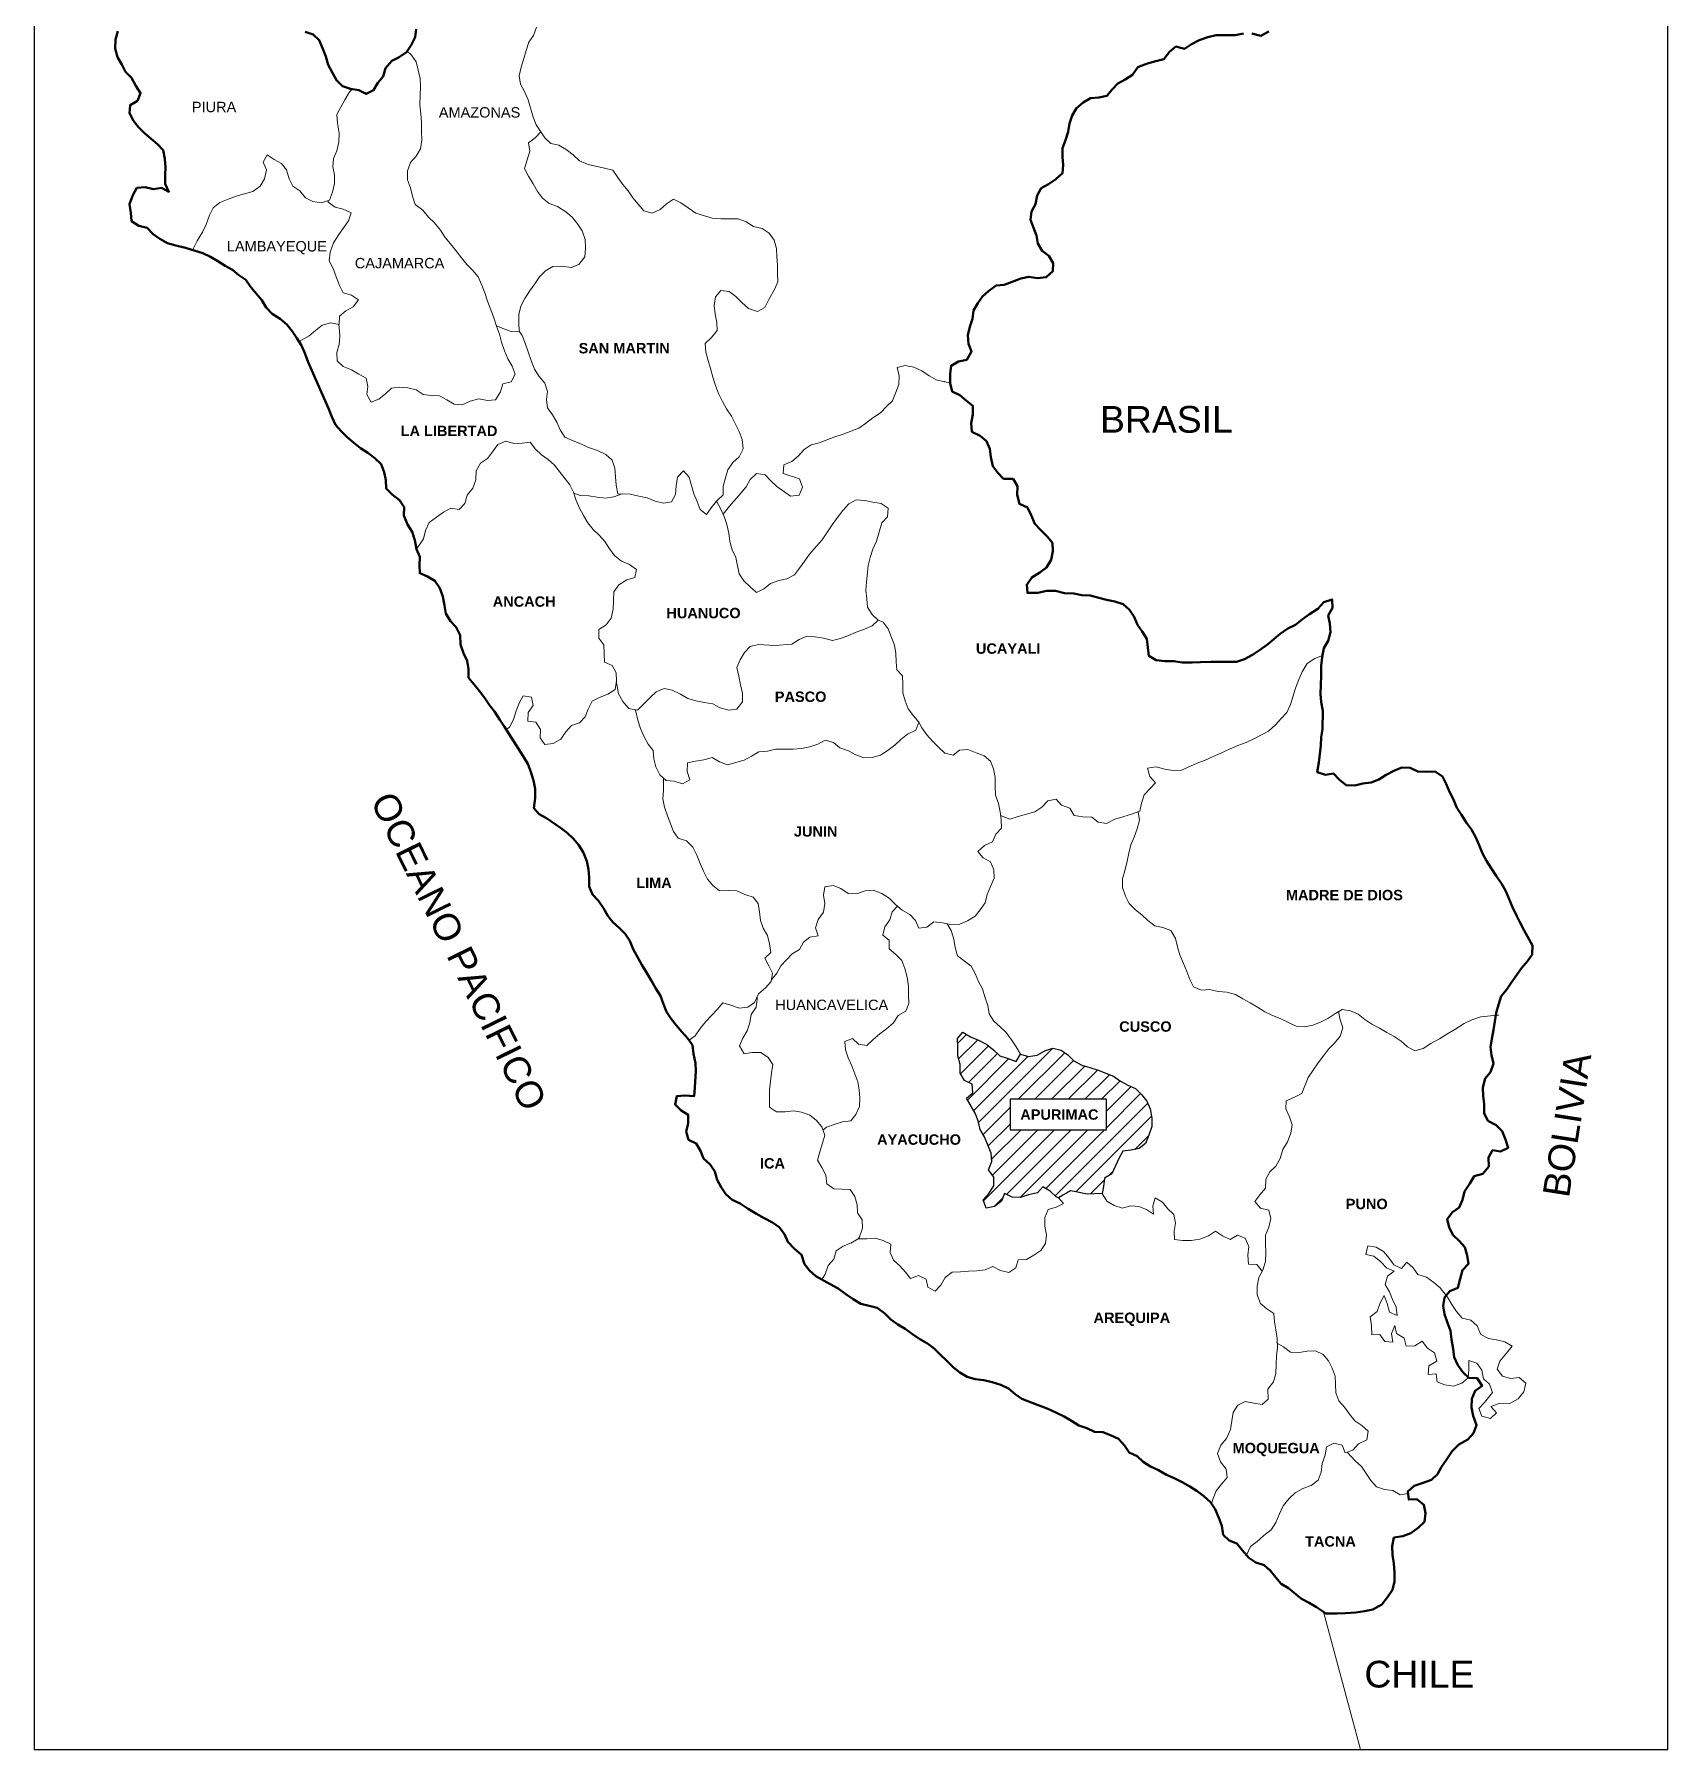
# Model space of a CAD drawing. Header units: metres. Extents: x 766932 to 768173, y 8405668 to 8406206.
# Drawn here: x 768084.79 to 768105.48, y 8406172.09 to 8406193.83 of the extents above; entities that cross this region are included whole.
import ezdxf

# ---------------------------------------------------------------- set-up
doc = ezdxf.new("R2010")
doc.units = ezdxf.units.M
for name, color, linetype, lineweight in [('COORDENADAS', 251, 'Continuous', 13), ('Marco', 124, 'Continuous', 20), ('Red vías Vecinales', 106, 'Continuous', 40), ('Ríos', 4, 'Continuous', 5)]:
    doc.layers.add(name, color=color, linetype=linetype, lineweight=lineweight)
doc.layers.add('Texto vias Nacionales', color=160, linetype='Continuous')
doc.styles.get("Standard").update_dxf_attribs({"font": 'simplex.shx'})

msp = doc.modelspace()

# ---------------------------------------------------------------- hatches: boundary and pattern name
at = {"true_color": 0xe60000}
h = msp.add_hatch(dxfattribs=at)
h.set_pattern_fill('LINE', color=1, scale=0.047025, angle=45, style=0)
h.set_pattern_definition([(45, (62779.48632, 410180.04077), (-0.1055741360233, 0.1055741360233), [])])
h.paths.add_polyline_path([(768098.323, 8406179.141), (768098.129, 8406179.134), (768097.987, 8406179.163), (768097.921, 8406179.173), (768097.87, 8406179.145), (768097.823, 8406179.119), (768097.79, 8406179.097), (768097.767, 8406179.088), (768097.74, 8406179.098), (768097.664, 8406179.169), (768097.571, 8406179.225), (768097.5, 8406179.148), (768097.39, 8406179.122), (768097.286, 8406179.089), (768097.182, 8406179.096), (768097.084, 8406179.14), (768097.045, 8406179.042), (768096.957, 8406178.976), (768096.853, 8406178.955), (768096.815, 8406179.059), (768096.887, 8406179.141), (768096.948, 8406179.239), (768096.948, 8406179.349), (768096.883, 8406179.442), (768096.922, 8406179.546), (768096.917, 8406179.65), (768096.831, 8406179.858), (768096.777, 8406179.952), (768096.75, 8406180.061), (768096.712, 8406180.16), (768096.604, 8406180.347), (768096.681, 8406180.417), (768096.676, 8406180.527), (768096.578, 8406180.571), (768096.524, 8406180.665), (768096.524, 8406180.774), (768096.492, 8406180.884), (768096.493, 8406180.999), (768096.488, 8406181.103), (768096.554, 8406181.184), (768096.652, 8406181.124), (768096.756, 8406181.085), (768096.86, 8406181.029), (768096.947, 8406180.958), (768097.023, 8406180.886), (768097.132, 8406180.853), (768097.231, 8406180.814), (768097.286, 8406180.906), (768097.39, 8406180.878), (768097.499, 8406180.894), (768097.593, 8406180.948), (768097.697, 8406180.981), (768097.801, 8406180.958), (768097.888, 8406180.897), (768097.964, 8406180.82), (768098.062, 8406180.765), (768098.166, 8406180.737), (768098.27, 8406180.703), (768098.466, 8406180.626), (768098.554, 8406180.565), (768098.646, 8406180.515), (768098.744, 8406180.471), (768098.821, 8406180.394), (768098.886, 8406180.311), (768098.929, 8406180.213), (768098.95, 8406180.097), (768098.95, 8406179.988), (768098.911, 8406179.879), (768098.872, 8406179.775), (768098.789, 8406179.71), (768098.685, 8406179.689), (768098.581, 8406179.678), (768098.531, 8406179.586), (768098.443, 8406179.389), (768098.349, 8406179.335), (768098.338, 8406179.231)])
h.paths.add_polyline_path([(768097.156, 8406179.946), (768098.377, 8406179.946), (768098.377, 8406180.334), (768097.156, 8406180.334)], flags=16)

# ---------------------------------------------------------------- linework, layer by layer
at = {"color": 1, "lineweight": 30, "true_color": 0xe60000}
msp.add_lwpolyline([(768098.323, 8406179.141), (768098.323, 8406179.141), (768098.129, 8406179.134), (768097.987, 8406179.163), (768097.921, 8406179.173), (768097.87, 8406179.145), (768097.823, 8406179.119), (768097.79, 8406179.097), (768097.767, 8406179.088), (768097.767, 8406179.088), (768097.74, 8406179.098), (768097.664, 8406179.169), (768097.571, 8406179.225), (768097.5, 8406179.148), (768097.39, 8406179.122), (768097.286, 8406179.089), (768097.182, 8406179.096), (768097.084, 8406179.14), (768097.045, 8406179.042), (768096.957, 8406178.976), (768096.853, 8406178.955), (768096.815, 8406179.059), (768096.887, 8406179.141), (768096.948, 8406179.239), (768096.948, 8406179.349), (768096.883, 8406179.442), (768096.922, 8406179.546), (768096.917, 8406179.65), (768096.831, 8406179.858), (768096.777, 8406179.952), (768096.75, 8406180.061), (768096.712, 8406180.16), (768096.604, 8406180.347), (768096.681, 8406180.417), (768096.676, 8406180.527), (768096.578, 8406180.571), (768096.524, 8406180.665), (768096.524, 8406180.774), (768096.492, 8406180.884), (768096.493, 8406180.999), (768096.488, 8406181.103), (768096.554, 8406181.184), (768096.652, 8406181.124), (768096.756, 8406181.085), (768096.86, 8406181.029), (768096.947, 8406180.958), (768097.023, 8406180.886), (768097.132, 8406180.853), (768097.231, 8406180.814), (768097.286, 8406180.906), (768097.39, 8406180.878), (768097.499, 8406180.894), (768097.593, 8406180.948), (768097.697, 8406180.981), (768097.801, 8406180.958), (768097.888, 8406180.897), (768097.964, 8406180.82), (768098.062, 8406180.765), (768098.166, 8406180.737), (768098.27, 8406180.703), (768098.466, 8406180.626), (768098.554, 8406180.565), (768098.646, 8406180.515), (768098.744, 8406180.471), (768098.821, 8406180.394), (768098.886, 8406180.311), (768098.929, 8406180.213), (768098.95, 8406180.097), (768098.95, 8406179.988), (768098.911, 8406179.879), (768098.872, 8406179.775), (768098.789, 8406179.71), (768098.685, 8406179.689), (768098.581, 8406179.678), (768098.531, 8406179.586), (768098.443, 8406179.389), (768098.349, 8406179.335), (768098.338, 8406179.231)], close=True, dxfattribs=at)
at = {"layer": 'COORDENADAS', "color": 7}
for p, q in [((768088.805, 8406193.117), (768088.821, 8406193.135)), ((768091.259, 8406192.516), (768091.21, 8406192.593)), ((768096.324, 8406189.427), (768096.395, 8406189.414)), ((768095.545, 8406186.378), (768095.485, 8406186.406)), ((768092.419, 8406185.231), (768092.405, 8406185.27)), ((768096.035, 8406185.04), (768095.997, 8406185.111)), ((768097.767, 8406179.088), (768097.833, 8406179.015)), ((768098.323, 8406179.141), (768098.38, 8406179.045)), ((768095.247, 8406178.587), (768095.231, 8406178.565)), ((768094.785, 8406178.075), (768094.767, 8406178.052)), ((768099.726, 8406175.277), (768099.705, 8406175.21))]:
    msp.add_line(p, q, dxfattribs=at)
at = {"layer": 'COORDENADAS', "color": 7, "lineweight": 50}
for p, q in [((768101.168, 8406173.818), (768101.152, 8406173.818)), ((768101.206, 8406173.818), (768101.168, 8406173.818))]:
    msp.add_line(p, q, dxfattribs=at)
for points in [[(768085.854, 8406193.867), (768085.821, 8406193.764), (768085.82, 8406193.649), (768085.847, 8406193.539), (768085.901, 8406193.446), (768085.95, 8406193.352), (768086.026, 8406193.275), (768086.08, 8406193.177), (768086.14, 8406193.083), (768086.101, 8406192.985), (768086.007, 8406192.931), (768086.001, 8406192.827), (768086.05, 8406192.733), (768086.115, 8406192.651), (768086.191, 8406192.574), (768086.273, 8406192.502), (768086.355, 8406192.436), (768086.425, 8406192.359), (768086.447, 8406192.25), (768086.457, 8406192.146), (768086.451, 8406192.042), (768086.45, 8406191.932), (768086.499, 8406191.833), (768086.406, 8406191.883), (768086.302, 8406191.867), (768086.198, 8406191.89), (768086.094, 8406191.885), (768086.044, 8406191.792), (768086, 8406191.678), (768086.016, 8406191.568), (768086.026, 8406191.459), (768086.119, 8406191.403), (768086.222, 8406191.375), (768086.299, 8406191.298), (768086.386, 8406191.238), (768086.479, 8406191.182), (768086.588, 8406191.154), (768086.708, 8406191.121), (768086.927, 8406191.054), (768087.025, 8406191.009), (768087.117, 8406190.954), (768087.21, 8406190.893), (768087.303, 8406190.844), (768087.385, 8406190.777), (768087.472, 8406190.717), (768087.537, 8406190.623), (768087.678, 8406190.458), (768087.732, 8406190.365), (768087.809, 8406190.288), (768087.907, 8406190.222), (768087.994, 8406190.15), (768088.059, 8406190.067), (768088.119, 8406189.979), (768088.178, 8406189.886), (768088.221, 8406189.787), (768088.265, 8406189.672), (768088.524, 8406189.08), (768088.561, 8406188.981), (768088.61, 8406188.882), (768088.681, 8406188.8), (768088.757, 8406188.722), (768088.839, 8406188.656), (768088.926, 8406188.585), (768089.018, 8406188.524), (768089.106, 8406188.458), (768089.187, 8406188.381), (768089.225, 8406188.282), (768089.246, 8406188.178), (768089.251, 8406188.074), (768089.327, 8406187.997), (768089.42, 8406187.925), (768089.48, 8406187.837), (768089.473, 8406187.733), (768089.522, 8406187.618), (768089.582, 8406187.525), (768089.614, 8406187.42), (768089.635, 8406187.305), (768089.678, 8406187.207), (768089.672, 8406187.103), (768089.677, 8406186.999), (768089.775, 8406186.96), (768089.868, 8406186.904), (768089.933, 8406186.811), (768089.971, 8406186.707), (768089.992, 8406186.592), (768090.008, 8406186.488), (768090.067, 8406186.394), (768090.138, 8406186.317), (768090.187, 8406186.213), (768090.192, 8406186.098), (768090.229, 8406185.988), (768090.278, 8406185.89), (768090.294, 8406185.786), (768090.293, 8406185.676), (768090.364, 8406185.588), (768090.434, 8406185.506), (768090.499, 8406185.418), (768090.559, 8406185.33), (768090.624, 8406185.247), (768090.689, 8406185.143), (768090.749, 8406185.055), (768090.988, 8406184.681), (768091.047, 8406184.583), (768091.085, 8406184.484), (768091.117, 8406184.374), (768091.138, 8406184.27), (768091.138, 8406184.15), (768091.12, 8406184.024), (768091.191, 8406183.947), (768091.284, 8406183.897), (768091.458, 8406183.776), (768091.545, 8406183.71), (768091.622, 8406183.638), (768091.692, 8406183.555), (768091.752, 8406183.457), (768091.795, 8406183.352), (768091.816, 8406183.248), (768091.821, 8406183.144), (768091.821, 8406183.029), (768091.864, 8406182.931), (768091.94, 8406182.848), (768092.005, 8406182.755), (768092.059, 8406182.661), (768092.124, 8406182.579), (768092.201, 8406182.507), (768092.277, 8406182.43), (768092.336, 8406182.342), (768092.38, 8406182.238), (768092.488, 8406182.04), (768092.547, 8406181.941), (768092.612, 8406181.837), (768092.667, 8406181.738), (768092.726, 8406181.645), (768092.764, 8406181.541), (768092.802, 8406181.442), (768092.861, 8406181.354), (768092.926, 8406181.272), (768092.997, 8406181.189), (768093.073, 8406181.106), (768093.133, 8406181.019), (768093.143, 8406180.909), (768093.17, 8406180.794), (768093.175, 8406180.69), (768093.163, 8406180.482), (768093.151, 8406180.373), (768093.036, 8406180.384), (768092.932, 8406180.374), (768092.91, 8406180.27), (768092.986, 8406180.193), (768093.078, 8406180.138), (768093.078, 8406180.028), (768093.05, 8406179.925), (768093.082, 8406179.82), (768093.18, 8406179.776), (768093.234, 8406179.683), (768093.272, 8406179.584), (768093.354, 8406179.507), (768093.413, 8406179.419), (768093.446, 8406179.315), (768093.494, 8406179.221), (768093.554, 8406179.134), (768093.636, 8406179.062), (768093.734, 8406179.012), (768093.838, 8406178.946), (768093.941, 8406178.885), (768094.039, 8406178.83), (768094.143, 8406178.774), (768094.23, 8406178.714), (768094.295, 8406178.626), (768094.339, 8406178.527), (768094.42, 8406178.444), (768094.513, 8406178.362), (768094.55, 8406178.247), (768094.615, 8406178.164), (768094.692, 8406178.092), (768094.877, 8406177.993), (768094.975, 8406177.938), (768095.073, 8406177.866), (768095.166, 8406177.8), (768095.264, 8406177.744), (768095.368, 8406177.716), (768095.472, 8406177.694), (768095.57, 8406177.622), (768095.646, 8406177.545), (768095.733, 8406177.479), (768095.826, 8406177.424), (768095.919, 8406177.357), (768096.011, 8406177.297), (768096.109, 8406177.241), (768096.191, 8406177.175), (768096.273, 8406177.098), (768096.349, 8406177.026), (768096.436, 8406176.938), (768096.518, 8406176.872), (768096.61, 8406176.817), (768096.714, 8406176.789), (768096.824, 8406176.777), (768096.927, 8406176.749), (768097.037, 8406176.716), (768097.135, 8406176.672), (768097.217, 8406176.6), (768097.304, 8406176.539), (768097.511, 8406176.461), (768097.626, 8406176.417), (768097.735, 8406176.367), (768097.839, 8406176.317), (768097.931, 8406176.262), (768098.024, 8406176.201), (768098.128, 8406176.168), (768098.226, 8406176.123), (768098.33, 8406176.117), (768098.428, 8406176.078), (768098.527, 8406176.034), (768098.603, 8406175.946), (768098.662, 8406175.858), (768098.766, 8406175.814), (768098.842, 8406175.742), (768098.935, 8406175.681), (768099.033, 8406175.637), (768099.137, 8406175.576), (768099.235, 8406175.532), (768099.333, 8406175.482), (768099.431, 8406175.427), (768099.524, 8406175.371), (768099.611, 8406175.305), (768099.693, 8406175.228), (768099.753, 8406175.14), (768099.801, 8406175.03), (768099.839, 8406174.932), (768099.855, 8406174.817), (768099.931, 8406174.745), (768100.029, 8406174.706), (768100.1, 8406174.618), (768100.181, 8406174.525), (768100.268, 8406174.464), (768100.372, 8406174.43), (768100.454, 8406174.359), (768100.519, 8406174.276), (768100.59, 8406174.194), (768100.682, 8406174.139), (768100.846, 8406174.006), (768100.944, 8406173.956), (768101.037, 8406173.901), (768101.124, 8406173.84), (768101.152, 8406173.818)], [(768088.224, 8406193.859), (768088.328, 8406193.825), (768088.404, 8406193.754), (768088.447, 8406193.644), (768088.485, 8406193.545), (768088.517, 8406193.441), (768088.571, 8406193.342), (768088.62, 8406193.249), (768088.696, 8406193.172), (768088.8, 8406193.139), (768088.903, 8406193.122), (768088.996, 8406193.072), (768089.09, 8406193.12), (768089.145, 8406193.213), (768089.211, 8406193.295), (768089.244, 8406193.399), (768089.322, 8406193.491), (768089.415, 8406193.54), (768089.508, 8406193.6), (768089.569, 8406193.692), (768089.619, 8406193.79), (768089.63, 8406193.894)], [(768100.11, 8406193.838), (768100.006, 8406193.816), (768099.765, 8406193.818), (768099.661, 8406193.791), (768099.551, 8406193.753), (768099.452, 8406193.705), (768099.365, 8406193.645), (768099.255, 8406193.673), (768099.173, 8406193.608), (768099.101, 8406193.515), (768098.986, 8406193.483), (768098.882, 8406193.456), (768098.772, 8406193.413), (768098.706, 8406193.315), (768098.612, 8406193.255), (768098.519, 8406193.207), (768098.448, 8406193.13), (768098.381, 8406193.049), (768098.277, 8406193.028), (768098.173, 8406193.017), (768098.08, 8406192.963), (768097.997, 8406192.892), (768097.942, 8406192.8), (768097.909, 8406192.696), (768097.892, 8406192.592), (768097.858, 8406192.488), (768097.819, 8406192.384), (768097.819, 8406192.275), (768097.829, 8406192.171), (768097.817, 8406192.067), (768097.735, 8406191.991), (768097.641, 8406191.931), (768097.548, 8406191.877), (768097.498, 8406191.784), (768097.476, 8406191.675), (768097.426, 8406191.582), (768097.414, 8406191.478), (768097.49, 8406191.281), (768097.506, 8406191.177), (768097.56, 8406191.084), (768097.647, 8406191.023), (768097.701, 8406190.929), (768097.695, 8406190.826), (768097.613, 8406190.749), (768097.503, 8406190.739), (768097.394, 8406190.756), (768097.29, 8406190.735), (768097.18, 8406190.692), (768097.081, 8406190.654), (768096.977, 8406190.644), (768096.884, 8406190.579), (768096.807, 8406190.508), (768096.746, 8406190.421), (768096.691, 8406190.328), (768096.679, 8406190.224), (768096.646, 8406190.12), (768096.618, 8406190.017), (768096.628, 8406189.907), (768096.666, 8406189.808), (768096.605, 8406189.705), (768096.501, 8406189.683), (768096.407, 8406189.629), (768096.396, 8406189.525), (768096.395, 8406189.41), (768096.422, 8406189.301), (768096.52, 8406189.256), (768096.602, 8406189.185), (768096.683, 8406189.119), (768096.683, 8406189.009), (768096.66, 8406188.9), (768096.671, 8406188.79), (768096.774, 8406188.741), (768096.856, 8406188.674), (768096.899, 8406188.576), (768096.909, 8406188.472), (768096.936, 8406188.356), (768097.001, 8406188.274), (768097.072, 8406188.197), (768097.192, 8406188.196), (768097.247, 8406188.103), (768097.246, 8406187.993), (768097.273, 8406187.878), (768097.376, 8406187.834), (768097.42, 8406187.735), (768097.468, 8406187.625), (768097.539, 8406187.548), (768097.626, 8406187.466), (768097.691, 8406187.383), (768097.696, 8406187.279), (768097.673, 8406187.17), (768097.618, 8406187.072), (768097.53, 8406187.007), (768097.431, 8406186.947), (768097.365, 8406186.854), (768097.375, 8406186.75), (768097.507, 8406186.75), (768097.622, 8406186.776), (768097.731, 8406186.776), (768097.846, 8406186.748), (768097.961, 8406186.741), (768098.065, 8406186.724), (768098.169, 8406186.718), (768098.376, 8406186.662), (768098.48, 8406186.64), (768098.589, 8406186.606), (768098.666, 8406186.535), (768098.725, 8406186.447), (768098.768, 8406186.348), (768098.828, 8406186.26), (768098.888, 8406186.167), (768098.898, 8406186.057), (768098.914, 8406185.953), (768099.007, 8406185.898), (768099.116, 8406185.886), (768099.231, 8406185.886), (768099.335, 8406185.869), (768099.461, 8406185.868), (768099.565, 8406185.873), (768099.696, 8406185.877), (768100.024, 8406185.876), (768100.123, 8406185.913), (768100.227, 8406185.967), (768100.315, 8406186.027), (768100.414, 8406186.098), (768100.497, 8406186.163), (768100.574, 8406186.233), (768100.673, 8406186.299), (768100.771, 8406186.347), (768100.859, 8406186.418), (768100.947, 8406186.483), (768101.052, 8406186.548), (768101.129, 8406186.635), (768101.233, 8406186.667), (768101.238, 8406186.563), (768101.183, 8406186.465), (768101.204, 8406186.361), (768101.214, 8406186.252), (768101.186, 8406186.142), (768101.131, 8406186.05), (768101.108, 8406185.935), (768101.097, 8406185.825), (768101.096, 8406185.7), (768101.09, 8406185.59), (768101.089, 8406185.47), (768101.094, 8406185.366), (768101.115, 8406185.256), (768101.114, 8406185.026), (768101.097, 8406184.922), (768101.091, 8406184.818), (768101.067, 8406184.6), (768101.045, 8406184.479), (768101.149, 8406184.446), (768101.253, 8406184.462), (768101.323, 8406184.385), (768101.411, 8406184.313), (768101.52, 8406184.312), (768101.624, 8406184.334), (768101.728, 8406184.35), (768101.827, 8406184.387), (768101.92, 8406184.447), (768102.014, 8406184.496), (768102.118, 8406184.539), (768102.222, 8406184.533), (768102.32, 8406184.488), (768102.429, 8406184.482), (768102.539, 8406184.487), (768102.632, 8406184.426), (768102.68, 8406184.333), (768102.723, 8406184.229), (768102.772, 8406184.135), (768102.815, 8406184.026), (768102.875, 8406183.938), (768102.935, 8406183.839), (768103, 8406183.751), (768103.054, 8406183.652), (768103.097, 8406183.553), (768103.14, 8406183.449), (768103.189, 8406183.356), (768103.249, 8406183.262), (768103.314, 8406183.164), (768103.379, 8406183.07), (768103.433, 8406182.971), (768103.476, 8406182.872), (768103.519, 8406182.768), (768103.568, 8406182.664), (768103.617, 8406182.571), (768103.665, 8406182.472), (768103.774, 8406182.285), (768103.767, 8406182.17), (768103.707, 8406182.083), (768103.635, 8406181.996), (768103.503, 8406181.811), (768103.442, 8406181.723), (768103.376, 8406181.642), (768103.342, 8406181.533), (768103.314, 8406181.429), (768103.297, 8406181.319), (768103.28, 8406181.215), (768103.258, 8406181.101), (768103.241, 8406180.997), (768103.251, 8406180.893), (768103.278, 8406180.789), (768103.239, 8406180.679), (768103.172, 8406180.598), (768103.144, 8406180.483), (768103.149, 8406180.379), (768103.16, 8406180.275), (768103.159, 8406180.16), (768103.208, 8406180.061), (768103.311, 8406180.006), (768103.387, 8406179.929), (768103.431, 8406179.825), (768103.463, 8406179.72), (768103.369, 8406179.672), (768103.266, 8406179.689), (768103.216, 8406179.596), (768103.221, 8406179.481), (768103.143, 8406179.388), (768103.034, 8406179.362), (768102.979, 8406179.269), (768102.912, 8406179.165), (768102.884, 8406179.062), (768102.845, 8406178.963), (768102.757, 8406178.904), (768102.691, 8406178.817), (768102.718, 8406178.712), (768102.767, 8406178.614), (768102.843, 8406178.542), (768102.914, 8406178.46), (768102.946, 8406178.355), (768102.962, 8406178.251), (768102.884, 8406178.17), (768102.856, 8406178.06), (768102.828, 8406177.946), (768102.724, 8406177.902), (768102.658, 8406177.821), (768102.641, 8406177.717), (768102.657, 8406177.613), (768102.694, 8406177.503), (768102.732, 8406177.399), (768102.748, 8406177.289), (768102.769, 8406177.174), (768102.779, 8406177.065), (768102.828, 8406176.966), (768102.888, 8406176.878), (768102.964, 8406176.807), (768103.073, 8406176.8), (768103.133, 8406176.702), (768103.045, 8406176.642), (768103.006, 8406176.538), (768103, 8406176.429), (768103.021, 8406176.325), (768103.064, 8406176.204), (768103.025, 8406176.106), (768102.954, 8406176.024), (768102.838, 8406175.959), (768102.756, 8406175.877), (768102.679, 8406175.763), (768102.618, 8406175.676), (768102.568, 8406175.583), (768102.491, 8406175.512), (768102.376, 8406175.469), (768102.272, 8406175.437), (768102.195, 8406175.366), (768102.205, 8406175.262), (768102.309, 8406175.267), (768102.396, 8406175.196), (768102.417, 8406175.091), (768102.406, 8406174.982), (768102.323, 8406174.906), (768102.23, 8406174.835), (768102.131, 8406174.798), (768102.016, 8406174.782), (768101.994, 8406174.673), (768101.998, 8406174.558), (768102.014, 8406174.454), (768102.024, 8406174.344), (768102.024, 8406174.224), (768102.001, 8406174.12), (768101.935, 8406174.027), (768101.863, 8406173.935), (768101.748, 8406173.87), (768101.644, 8406173.848), (768101.534, 8406173.832), (768101.403, 8406173.822), (768101.293, 8406173.818), (768101.206, 8406173.818)], [(768100.433, 8406193.863), (768100.329, 8406193.809), (768100.219, 8406193.837)]]:
    msp.add_lwpolyline(points, dxfattribs=at)
at = {"layer": 'COORDENADAS', "color": 7}
for points in [[(768091.157, 8406193.918), (768091.118, 8406193.814), (768091.058, 8406193.727), (768091.024, 8406193.623), (768090.996, 8406193.52), (768090.963, 8406193.41), (768090.935, 8406193.301), (768090.951, 8406193.197), (768091.005, 8406193.104), (768091.048, 8406192.999), (768091.112, 8406192.78), (768091.15, 8406192.681), (768091.21, 8406192.593), (768091.138, 8406192.517), (768091.056, 8406192.452), (768091.071, 8406192.348), (768091.004, 8406192.129), (768091.053, 8406192.031), (768091.113, 8406191.932), (768091.167, 8406191.838), (768091.232, 8406191.75), (768091.314, 8406191.684), (768091.423, 8406191.645), (768091.527, 8406191.579), (768091.608, 8406191.513), (768091.673, 8406191.425), (768091.733, 8406191.337), (768091.771, 8406191.227), (768091.776, 8406191.118), (768091.769, 8406191.009), (768091.692, 8406190.91), (768091.594, 8406190.873), (768091.473, 8406190.89), (768091.364, 8406190.885), (768091.27, 8406190.831), (768091.193, 8406190.755), (768091.133, 8406190.668), (768091.066, 8406190.575), (768091.006, 8406190.482), (768090.956, 8406190.384), (768090.933, 8406190.28), (768090.933, 8406190.171), (768090.937, 8406190.067), (768090.833, 8406190.062), (768090.73, 8406190.101), (768090.644, 8406190.139)], [(768089.518, 8406193.615), (768089.574, 8406193.566), (768089.633, 8406193.478), (768089.655, 8406193.374), (768089.681, 8406193.27), (768089.686, 8406193.166), (768089.68, 8406193.051), (768089.679, 8406192.936), (768089.69, 8406192.821), (768089.7, 8406192.712), (768089.699, 8406192.597), (768089.704, 8406192.487), (768089.687, 8406192.378), (768089.632, 8406192.285), (768089.56, 8406192.204), (768089.521, 8406192.1), (768089.521, 8406191.985), (768089.558, 8406191.881), (768089.585, 8406191.777), (768089.617, 8406191.673), (768089.715, 8406191.601), (768089.786, 8406191.513), (768089.862, 8406191.441), (768089.938, 8406191.348), (768089.998, 8406191.254), (768090.068, 8406191.172), (768090.134, 8406191.089), (768090.204, 8406190.996), (768090.275, 8406190.913), (768090.351, 8406190.836), (768090.416, 8406190.754), (768090.465, 8406190.65), (768090.503, 8406190.551), (768090.535, 8406190.447), (768090.61, 8406190.249), (768090.648, 8406190.129), (768090.686, 8406190.03), (768090.712, 8406189.926), (768090.75, 8406189.816), (768090.793, 8406189.717), (768090.847, 8406189.624), (768090.885, 8406189.52), (768090.835, 8406189.427), (768090.731, 8406189.4), (768090.698, 8406189.297), (768090.637, 8406189.198), (768090.533, 8406189.188), (768090.423, 8406189.211), (768090.314, 8406189.178), (768090.215, 8406189.135), (768090.111, 8406189.141), (768090.018, 8406189.197), (768089.926, 8406189.246), (768089.822, 8406189.252), (768089.718, 8406189.264), (768089.631, 8406189.325), (768089.527, 8406189.347), (768089.423, 8406189.359), (768089.319, 8406189.343), (768089.242, 8406189.272), (768089.159, 8406189.207), (768089.061, 8406189.169), (768089.006, 8406189.263), (768089.018, 8406189.367), (768088.997, 8406189.471), (768088.904, 8406189.521), (768088.811, 8406189.576), (768088.708, 8406189.62), (768088.631, 8406189.692), (768088.626, 8406189.796), (768088.654, 8406189.9), (768088.666, 8406190.009), (768088.656, 8406190.113), (768088.65, 8406190.151)], [(768086.799, 8406191.093), (768086.856, 8406191.213), (768086.923, 8406191.322), (768086.972, 8406191.42), (768087.011, 8406191.535), (768087.061, 8406191.628), (768087.144, 8406191.698), (768087.248, 8406191.741), (768087.352, 8406191.779), (768087.456, 8406191.806), (768087.561, 8406191.838), (768087.654, 8406191.903), (768087.709, 8406191.996), (768087.737, 8406192.111), (768087.694, 8406192.209), (768087.744, 8406192.302), (768087.831, 8406192.241), (768087.924, 8406192.192), (768087.989, 8406192.109), (768088.021, 8406191.999), (768088.07, 8406191.906), (768088.157, 8406191.845), (768088.228, 8406191.757), (768088.32, 8406191.708), (768088.43, 8406191.691), (768088.534, 8406191.728), (768088.573, 8406191.826), (768088.595, 8406191.936), (768088.596, 8406192.045), (768088.575, 8406192.149), (768088.586, 8406192.253), (768088.625, 8406192.352), (768088.653, 8406192.461), (768088.654, 8406192.576), (768088.633, 8406192.702), (768088.628, 8406192.811), (768088.728, 8406192.997), (768088.783, 8406193.089), (768088.805, 8406193.117)], [(768091.259, 8406192.516), (768091.335, 8406192.445), (768091.439, 8406192.422), (768091.531, 8406192.367), (768091.618, 8406192.301), (768091.7, 8406192.224), (768091.809, 8406192.179), (768092.017, 8406192.134), (768092.121, 8406192.106), (768092.186, 8406192.013), (768092.251, 8406191.925), (768092.316, 8406191.843), (768092.376, 8406191.755), (768092.517, 8406191.59), (768092.621, 8406191.562), (768092.72, 8406191.61), (768092.802, 8406191.681), (768092.89, 8406191.741), (768092.983, 8406191.691), (768093.076, 8406191.63), (768093.174, 8406191.564), (768093.381, 8406191.497), (768093.491, 8406191.491), (768093.71, 8406191.49), (768093.813, 8406191.451), (768093.906, 8406191.395), (768094.015, 8406191.367), (768094.102, 8406191.307), (768094.168, 8406191.219), (768094.194, 8406191.115), (768094.199, 8406191.011), (768094.21, 8406190.906), (768094.209, 8406190.797), (768094.214, 8406190.693), (768094.169, 8406190.595), (768094.098, 8406190.469), (768094.048, 8406190.366), (768093.954, 8406190.317), (768093.84, 8406190.356), (768093.758, 8406190.428), (768093.682, 8406190.505), (768093.595, 8406190.571), (768093.491, 8406190.582), (768093.425, 8406190.501), (768093.408, 8406190.391), (768093.418, 8406190.282), (768093.439, 8406190.178), (768093.444, 8406190.074), (768093.372, 8406189.987), (768093.29, 8406189.91), (768093.3, 8406189.801), (768093.332, 8406189.697), (768093.359, 8406189.593), (768093.391, 8406189.483), (768093.423, 8406189.379), (768093.461, 8406189.275), (768093.51, 8406189.176), (768093.564, 8406189.082), (768093.624, 8406188.989), (768093.672, 8406188.896), (768093.721, 8406188.797), (768093.759, 8406188.693), (768093.774, 8406188.578), (768093.724, 8406188.474), (768093.642, 8406188.403), (768093.581, 8406188.311), (768093.548, 8406188.207), (768093.52, 8406188.103), (768093.519, 8406187.994), (768093.442, 8406187.923), (768093.428, 8406187.902)], [(768088.147, 8406189.935), (768088.277, 8406190.006), (768088.355, 8406190.077), (768088.442, 8406190.142), (768088.547, 8406190.174), (768088.656, 8406190.151), (768088.662, 8406190.255), (768088.739, 8406190.326), (768088.832, 8406190.375), (768088.899, 8406190.462), (768088.811, 8406190.523), (768088.708, 8406190.551), (768088.659, 8406190.644), (768088.616, 8406190.754), (768088.578, 8406190.863), (768088.529, 8406190.957), (768088.541, 8406191.066), (768088.585, 8406191.186), (768088.652, 8406191.29), (768088.773, 8406191.464), (768088.807, 8406191.568), (768088.708, 8406191.612), (768088.605, 8406191.64), (768088.517, 8406191.701), (768088.518, 8406191.723)], [(768090.975, 8406190.012), (768090.937, 8406190.067), (768090.833, 8406190.062)], [(768092.222, 8406188.001), (768092.184, 8406188.007), (768092.163, 8406188.117), (768092.158, 8406188.221), (768092.148, 8406188.33), (768092.115, 8406188.434), (768092.034, 8406188.506), (768091.93, 8406188.556), (768091.815, 8406188.595), (768091.717, 8406188.639), (768091.619, 8406188.678), (768091.515, 8406188.723), (768091.455, 8406188.816), (768091.412, 8406188.915), (768091.358, 8406189.008), (768091.293, 8406189.096), (768091.283, 8406189.2), (768091.294, 8406189.304), (768091.262, 8406189.408), (768091.191, 8406189.491), (768091.132, 8406189.584), (768091.089, 8406189.694), (768091.013, 8406189.913), (768090.975, 8406190.012)], [(768093.519, 8406187.75), (768093.6, 8406187.851), (768093.744, 8406188.014), (768093.81, 8406188.096), (768093.86, 8406188.189), (768093.942, 8406188.265), (768094.051, 8406188.248), (768094.122, 8406188.171), (768094.198, 8406188.099), (768094.373, 8406187.978), (768094.482, 8406187.988), (768094.527, 8406188.092), (768094.489, 8406188.196), (768094.281, 8406188.263), (768094.288, 8406188.372), (768094.392, 8406188.415), (768094.474, 8406188.486), (768094.546, 8406188.568), (768094.634, 8406188.627), (768094.738, 8406188.654), (768094.935, 8406188.73), (768095.04, 8406188.762), (768095.237, 8406188.837), (768095.325, 8406188.897), (768095.418, 8406188.967), (768095.512, 8406189.033), (768095.589, 8406189.114), (768095.666, 8406189.185), (768095.705, 8406189.283), (768095.744, 8406189.392), (768095.75, 8406189.502), (768095.723, 8406189.606), (768095.827, 8406189.633), (768095.937, 8406189.61), (768096.035, 8406189.566), (768096.128, 8406189.5), (768096.22, 8406189.45), (768096.324, 8406189.427), (768096.33, 8406189.433)], [(768089.635, 8406187.305), (768089.723, 8406187.436), (768089.751, 8406187.54), (768089.796, 8406187.644), (768089.889, 8406187.709), (768089.977, 8406187.774), (768090.07, 8406187.823), (768090.174, 8406187.806), (768090.246, 8406187.882), (768090.279, 8406187.991), (768090.351, 8406188.078), (768090.385, 8406188.182), (768090.391, 8406188.297), (768090.446, 8406188.395), (768090.534, 8406188.455), (768090.6, 8406188.536), (768090.666, 8406188.629), (768090.765, 8406188.672), (768090.869, 8406188.644), (768090.973, 8406188.649), (768091.077, 8406188.659), (768091.142, 8406188.572), (768091.218, 8406188.5), (768091.305, 8406188.439), (768091.382, 8406188.368), (768091.577, 8406188.12), (768091.626, 8406188.027), (768091.658, 8406187.923), (768091.701, 8406187.824), (768091.75, 8406187.731), (768091.804, 8406187.637), (768091.875, 8406187.555), (768091.951, 8406187.483), (768092.022, 8406187.401), (768092.081, 8406187.307), (768092.146, 8406187.219), (768092.234, 8406187.153), (768092.332, 8406187.109), (768092.424, 8406187.048), (768092.402, 8406186.944), (768092.298, 8406186.917), (768092.199, 8406186.852), (768092.133, 8406186.765), (768092.132, 8406186.656), (768092.126, 8406186.546), (768092.103, 8406186.432), (768092.037, 8406186.344), (768091.944, 8406186.285), (768091.943, 8406186.175), (768092.008, 8406186.093), (768092.018, 8406185.874), (768092.116, 8406185.829), (768092.165, 8406185.736), (768092.17, 8406185.632), (768092.153, 8406185.528), (768092.059, 8406185.469), (768091.961, 8406185.431), (768091.862, 8406185.377), (768091.812, 8406185.279), (768091.773, 8406185.18), (768091.702, 8406185.104), (768091.597, 8406185.072), (768091.526, 8406184.99), (768091.465, 8406184.898), (768091.366, 8406184.843), (768091.262, 8406184.828), (768091.202, 8406184.916), (768091.208, 8406185.019), (768091.149, 8406185.113), (768091.045, 8406185.124), (768091.051, 8406185.234), (768091.112, 8406185.326), (768091.091, 8406185.431), (768090.987, 8406185.448), (768090.937, 8406185.355), (768090.898, 8406185.257), (768090.864, 8406185.147), (768090.815, 8406185.049), (768090.772, 8406185.02)], [(768091.63, 8406188.013), (768091.708, 8406187.983), (768091.817, 8406187.982), (768091.926, 8406187.965), (768092.03, 8406187.953), (768092.134, 8406187.969), (768092.239, 8406188.007), (768092.343, 8406188.001), (768092.452, 8406187.978), (768092.556, 8406187.956), (768092.659, 8406187.911), (768092.763, 8406187.889), (768092.867, 8406187.905), (768092.917, 8406187.997), (768092.923, 8406188.107), (768092.94, 8406188.216), (768093.017, 8406188.298), (768093.088, 8406188.215), (768093.12, 8406188.111), (768093.147, 8406188.007), (768093.19, 8406187.908), (768093.228, 8406187.809), (768093.31, 8406187.743), (768093.37, 8406187.83), (768093.437, 8406187.912), (768093.485, 8406187.819), (768093.534, 8406187.72), (768093.566, 8406187.616), (768093.593, 8406187.506), (768093.603, 8406187.402), (768093.635, 8406187.298), (768093.679, 8406187.199), (768093.721, 8406186.991), (768093.781, 8406186.903), (768093.862, 8406186.826), (768093.944, 8406186.754), (768094.037, 8406186.803), (768094.12, 8406186.868), (768094.224, 8406186.906), (768094.328, 8406186.927), (768094.422, 8406186.981), (768094.488, 8406187.063), (768094.554, 8406187.156), (768094.615, 8406187.243), (768094.703, 8406187.341), (768094.774, 8406187.423), (768094.835, 8406187.51), (768094.901, 8406187.613), (768094.968, 8406187.706), (768095.034, 8406187.793), (768095.111, 8406187.88), (768095.204, 8406187.929), (768095.314, 8406187.923), (768095.418, 8406187.9), (768095.521, 8406187.883), (768095.609, 8406187.823), (768095.603, 8406187.713), (768095.531, 8406187.637), (768095.464, 8406187.408), (768095.414, 8406187.304), (768095.381, 8406187.2), (768095.358, 8406187.096), (768095.335, 8406186.888), (768095.329, 8406186.784), (768095.339, 8406186.675), (768095.349, 8406186.571), (768095.409, 8406186.478), (768095.485, 8406186.406), (768095.408, 8406186.335), (768095.309, 8406186.292), (768095.205, 8406186.254), (768095.107, 8406186.211), (768095.008, 8406186.173), (768094.904, 8406186.147), (768094.789, 8406186.175), (768094.685, 8406186.192), (768094.581, 8406186.203), (768094.482, 8406186.16), (768094.389, 8406186.101), (768094.175, 8406186.085), (768094.175, 8406186.085), (768093.968, 8406186.098), (768093.863, 8406186.071), (768093.792, 8406185.995), (768093.737, 8406185.902), (768093.692, 8406185.804), (768093.719, 8406185.694), (768093.74, 8406185.584), (768093.767, 8406185.48), (768093.766, 8406185.371), (768093.695, 8406185.278), (768093.59, 8406185.263), (768093.481, 8406185.296), (768093.388, 8406185.346), (768093.279, 8406185.363), (768093.175, 8406185.385), (768093.071, 8406185.413), (768092.979, 8406185.469), (768092.875, 8406185.518), (768092.771, 8406185.541), (768092.672, 8406185.498), (768092.595, 8406185.427), (768092.513, 8406185.346), (768092.436, 8406185.264), (768092.326, 8406185.286), (768092.25, 8406185.374), (768092.196, 8406185.473), (768092.175, 8406185.594), (768092.164, 8406185.621)], [(768093.311, 8406187.745), (768093.306, 8406187.746)], [(768095.545, 8406186.378), (768095.611, 8406186.296), (768095.654, 8406186.186), (768095.691, 8406186.087), (768095.707, 8406185.983), (768095.712, 8406185.879), (768095.722, 8406185.775), (768095.793, 8406185.698), (768095.798, 8406185.594), (768095.797, 8406185.485), (768095.824, 8406185.381), (768095.862, 8406185.282), (768095.932, 8406185.194), (768095.997, 8406185.111), (768095.959, 8406185.013), (768095.854, 8406184.959), (768095.772, 8406184.894), (768095.695, 8406184.823), (768095.612, 8406184.758), (768095.513, 8406184.693), (768095.409, 8406184.666), (768095.3, 8406184.661), (768095.202, 8406184.7), (768095.109, 8406184.75), (768095, 8406184.789), (768094.918, 8406184.855), (768094.814, 8406184.883), (768094.721, 8406184.834), (768094.617, 8406184.802), (768094.512, 8406184.781), (768094.408, 8406184.771), (768094.184, 8406184.772), (768094.08, 8406184.745), (768093.97, 8406184.735), (768093.877, 8406184.681), (768093.784, 8406184.632), (768093.68, 8406184.6), (768093.575, 8406184.573), (768093.472, 8406184.612), (768093.379, 8406184.667), (768093.275, 8406184.635), (768093.171, 8406184.619), (768093.067, 8406184.598), (768093.066, 8406184.489), (768093.098, 8406184.384), (768093.005, 8406184.33), (768092.901, 8406184.364), (768092.797, 8406184.375), (768092.716, 8406184.447), (768092.667, 8406184.546), (768092.64, 8406184.65), (768092.635, 8406184.754), (768092.57, 8406184.836), (768092.516, 8406184.935), (768092.473, 8406185.034), (768092.441, 8406185.138), (768092.419, 8406185.231)], [(768097.035, 8406183.93), (768097.15, 8406183.884), (768097.255, 8406183.916), (768097.364, 8406183.949), (768097.468, 8406183.975), (768097.556, 8406184.035), (768097.633, 8406184.117), (768097.737, 8406184.138), (768097.808, 8406184.061), (768097.912, 8406184.022), (768097.966, 8406183.929), (768098.075, 8406183.912), (768098.19, 8406183.911), (768098.272, 8406183.845), (768098.376, 8406183.828), (768098.48, 8406183.882), (768098.584, 8406183.914), (768098.694, 8406183.946), (768098.798, 8406183.984), (768098.821, 8406184.088), (768098.854, 8406184.191), (768098.997, 8406184.344), (768098.927, 8406184.426), (768098.894, 8406184.531), (768099.004, 8406184.546), (768099.113, 8406184.518), (768099.217, 8406184.501), (768099.327, 8406184.506), (768099.524, 8406184.592), (768099.628, 8406184.63), (768099.727, 8406184.679), (768099.826, 8406184.722), (768099.936, 8406184.771), (768100.04, 8406184.819), (768100.144, 8406184.857), (768100.243, 8406184.9), (768100.43, 8406184.998), (768100.518, 8406185.079), (768100.589, 8406185.161), (768100.661, 8406185.237), (768100.705, 8406185.335), (768100.772, 8406185.543), (768100.811, 8406185.652), (768100.855, 8406185.75), (768100.916, 8406185.854), (768101.015, 8406185.919), (768101.113, 8406185.959)], [(768096.035, 8406185.04), (768096.101, 8406184.952), (768096.171, 8406184.87), (768096.253, 8406184.792), (768096.329, 8406184.721), (768096.433, 8406184.693), (768096.515, 8406184.758), (768096.619, 8406184.768), (768096.723, 8406184.724), (768096.827, 8406184.685), (768096.908, 8406184.619), (768096.946, 8406184.52), (768096.967, 8406184.416), (768096.967, 8406184.301), (768096.972, 8406184.186), (768097.009, 8406184.082), (768097.031, 8406183.978), (768097.041, 8406183.874), (768097.046, 8406183.77), (768096.974, 8406183.694), (768096.93, 8406183.595), (768096.831, 8406183.552), (768096.748, 8406183.476), (768096.814, 8406183.394), (768096.906, 8406183.344), (768096.95, 8406183.24), (768096.954, 8406183.136), (768096.905, 8406183.032), (768096.866, 8406182.928), (768096.838, 8406182.824), (768096.777, 8406182.737), (768096.711, 8406182.655), (768096.617, 8406182.596), (768096.519, 8406182.553), (768096.404, 8406182.548), (768096.3, 8406182.57), (768096.19, 8406182.582), (768096.102, 8406182.517), (768095.998, 8406182.501), (768095.955, 8406182.6), (768095.885, 8406182.677), (768095.786, 8406182.732), (768095.705, 8406182.804), (768095.623, 8406182.881), (768095.53, 8406182.942), (768095.421, 8406182.986), (768095.317, 8406182.976), (768095.207, 8406182.938), (768095.104, 8406182.944), (768095.011, 8406183.005), (768094.913, 8406183.044), (768094.809, 8406183.028), (768094.791, 8406182.919), (768094.807, 8406182.815), (768094.79, 8406182.705), (768094.724, 8406182.613), (768094.691, 8406182.509), (768094.723, 8406182.405), (768094.619, 8406182.389), (768094.536, 8406182.324), (768094.486, 8406182.231), (768094.393, 8406182.177), (768094.25, 8406182.024), (768094.2, 8406181.932), (768094.134, 8406181.85), (768094.131, 8406181.847)], [(768092.765, 8406184.404), (768092.764, 8406184.25), (768092.757, 8406184.14), (768092.779, 8406184.036), (768092.816, 8406183.926), (768092.892, 8406183.729), (768092.952, 8406183.641), (768093.055, 8406183.608), (768093.137, 8406183.53), (768093.186, 8406183.426), (768093.229, 8406183.322), (768093.272, 8406183.223), (768093.321, 8406183.124), (768093.391, 8406183.042), (768093.473, 8406182.976), (768093.582, 8406182.981), (768093.692, 8406182.974), (768093.796, 8406182.93), (768093.899, 8406182.897), (768093.964, 8406182.814), (768093.98, 8406182.71), (768093.991, 8406182.6), (768094.028, 8406182.502), (768094.082, 8406182.408), (768094.109, 8406182.304), (768094.125, 8406182.195), (768094.048, 8406182.124), (768094.097, 8406182.025), (768094.145, 8406181.932), (768094.128, 8406181.828), (768094.057, 8406181.746), (768093.969, 8406181.67), (768093.919, 8406181.561), (768093.831, 8406181.501), (768093.727, 8406181.491), (768093.618, 8406181.525), (768093.514, 8406181.558), (768093.442, 8406181.471), (768093.299, 8406181.319), (768093.227, 8406181.231), (768093.166, 8406181.139), (768093.088, 8406181.085)], [(768098.777, 8406183.976), (768098.792, 8406183.869), (768098.764, 8406183.76), (768098.725, 8406183.656), (768098.686, 8406183.558), (768098.658, 8406183.454), (768098.636, 8406183.35), (768098.608, 8406183.23), (768098.58, 8406183.126), (768098.579, 8406183.017), (768098.617, 8406182.907), (768098.665, 8406182.814), (768098.742, 8406182.736), (768098.823, 8406182.67), (768098.899, 8406182.599), (768098.987, 8406182.533), (768099.09, 8406182.51), (768099.189, 8406182.471), (768099.248, 8406182.372), (768099.275, 8406182.268), (768099.307, 8406182.164), (768099.35, 8406182.054), (768099.394, 8406181.955), (768099.431, 8406181.851), (768099.48, 8406181.758), (768099.578, 8406181.719), (768099.682, 8406181.724), (768099.792, 8406181.701), (768099.901, 8406181.69), (768100.01, 8406181.662), (768100.103, 8406181.606), (768100.196, 8406181.557), (768100.288, 8406181.501), (768100.381, 8406181.441), (768100.479, 8406181.396), (768100.578, 8406181.357), (768100.681, 8406181.308), (768100.779, 8406181.263), (768100.883, 8406181.252), (768100.988, 8406181.273), (768101.086, 8406181.311), (768101.18, 8406181.359), (768101.267, 8406181.419), (768101.361, 8406181.473), (768101.465, 8406181.456), (768101.563, 8406181.412), (768101.65, 8406181.346), (768101.737, 8406181.285), (768101.836, 8406181.235), (768101.928, 8406181.18), (768102.021, 8406181.13), (768102.108, 8406181.069), (768102.19, 8406180.998), (768102.283, 8406180.948), (768102.387, 8406180.98), (768102.486, 8406181.04), (768102.595, 8406181.099), (768102.689, 8406181.159), (768102.788, 8406181.218), (768102.908, 8406181.294), (768103.002, 8406181.343), (768103.117, 8406181.381), (768103.325, 8406181.401), (768103.347, 8406181.401)], [(768095.732, 8406182.787), (768095.66, 8406182.711), (768095.632, 8406182.607), (768095.566, 8406182.52), (768095.544, 8406182.416), (768095.625, 8406182.35), (768095.625, 8406182.241), (768095.706, 8406182.169), (768095.783, 8406182.092), (768095.82, 8406181.993), (768095.852, 8406181.883), (768095.868, 8406181.763), (768095.867, 8406181.654), (768095.872, 8406181.55), (768095.833, 8406181.451), (768095.735, 8406181.397), (768095.674, 8406181.299), (768095.591, 8406181.228), (768095.503, 8406181.163), (768095.415, 8406181.087), (768095.338, 8406181.016), (768095.234, 8406181.033), (768095.158, 8406181.105), (768095.06, 8406181.067), (768095.07, 8406180.963), (768095.102, 8406180.859), (768095.151, 8406180.76), (768095.188, 8406180.656), (768095.226, 8406180.557), (768095.242, 8406180.453), (768095.252, 8406180.349), (768095.246, 8406180.245), (768095.202, 8406180.142), (768095.136, 8406180.06), (768095.032, 8406180.05), (768094.927, 8406180.017), (768094.829, 8406179.98), (768094.784, 8406179.942)], [(768096.356, 8406182.558), (768096.409, 8406182.471), (768096.441, 8406182.362), (768096.457, 8406182.257), (768096.489, 8406182.153), (768096.663, 8406182.021), (768096.712, 8406181.928), (768096.755, 8406181.829), (768096.804, 8406181.736), (768096.836, 8406181.631), (768096.874, 8406181.522), (768096.889, 8406181.418), (768096.949, 8406181.324), (768097.031, 8406181.253), (768097.107, 8406181.181), (768097.172, 8406181.088), (768097.232, 8406181), (768097.286, 8406180.906)], [(768095.24, 8406178.565), (768095.286, 8406178.702), (768095.281, 8406178.806), (768095.222, 8406178.894), (768095.217, 8406178.998), (768095.19, 8406179.102), (768095.13, 8406179.19), (768094.923, 8406179.202), (768094.835, 8406179.263), (768094.82, 8406179.372), (768094.771, 8406179.471), (768094.717, 8406179.564), (768094.745, 8406179.668), (768094.778, 8406179.777), (768094.806, 8406179.881), (768094.769, 8406179.985), (768094.698, 8406180.068), (768094.616, 8406180.134), (768094.512, 8406180.173), (768094.409, 8406180.19), (768094.305, 8406180.174), (768094.195, 8406180.175), (768094.108, 8406180.236), (768094.109, 8406180.455), (768094.121, 8406180.558), (768094.132, 8406180.668), (768094.149, 8406180.777), (768094.09, 8406180.865), (768093.997, 8406180.926), (768093.888, 8406180.927), (768093.784, 8406180.911), (768093.729, 8406181.01), (768093.768, 8406181.108), (768093.824, 8406181.201), (768093.857, 8406181.304), (768093.874, 8406181.408), (768093.94, 8406181.501), (768093.952, 8406181.605), (768093.952, 8406181.634)], [(768099.726, 8406175.277), (768099.765, 8406175.375), (768099.831, 8406175.457), (768099.903, 8406175.544), (768099.892, 8406175.648), (768099.822, 8406175.742), (768099.784, 8406175.846), (768099.823, 8406175.95), (768099.895, 8406176.037), (768099.945, 8406176.151), (768099.962, 8406176.261), (768099.979, 8406176.365), (768100.04, 8406176.457), (768100.133, 8406176.506), (768100.242, 8406176.483), (768100.346, 8406176.466), (768100.423, 8406176.537), (768100.418, 8406176.663), (768100.49, 8406176.756), (768100.523, 8406176.859), (768100.524, 8406176.974), (768100.53, 8406177.084), (768100.542, 8406177.188), (768100.537, 8406177.303), (768100.521, 8406177.412), (768100.505, 8406177.516), (768100.495, 8406177.62), (768100.408, 8406177.681), (768100.326, 8406177.747), (768100.283, 8406177.857), (768100.284, 8406177.966), (768100.306, 8406178.076), (768100.356, 8406178.168), (768100.39, 8406178.278), (768100.396, 8406178.392), (768100.391, 8406178.502), (768100.392, 8406178.611), (768100.431, 8406178.715), (768100.459, 8406178.824), (768100.432, 8406178.928), (768100.328, 8406178.956), (768100.257, 8406179.039), (768100.318, 8406179.126), (768100.39, 8406179.208), (768100.396, 8406179.323), (768100.446, 8406179.415), (768100.523, 8406179.486), (768100.578, 8406179.584), (768100.611, 8406179.699), (768100.667, 8406179.797), (768100.711, 8406179.906), (768100.728, 8406180.01), (768100.696, 8406180.114), (768100.647, 8406180.213), (768100.653, 8406180.317), (768100.758, 8406180.36), (768100.851, 8406180.409), (768100.89, 8406180.507), (768100.929, 8406180.611), (768100.995, 8406180.704), (768101.056, 8406180.796), (768101.127, 8406180.884), (768101.188, 8406180.971), (768101.265, 8406181.047), (768101.337, 8406181.134), (768101.37, 8406181.238), (768101.338, 8406181.342), (768101.317, 8406181.447)], [(768097.833, 8406179.015), (768097.74, 8406178.966), (768097.635, 8406178.94), (768097.596, 8406178.836), (768097.596, 8406178.726), (768097.617, 8406178.611), (768097.605, 8406178.507), (768097.545, 8406178.42), (768097.457, 8406178.361), (768097.363, 8406178.306), (768097.259, 8406178.302), (768097.226, 8406178.198), (768097.138, 8406178.138), (768097.034, 8406178.166), (768096.936, 8406178.216), (768096.837, 8406178.173), (768096.733, 8406178.162), (768096.629, 8406178.158), (768096.525, 8406178.147), (768096.421, 8406178.142), (768096.333, 8406178.077), (768096.278, 8406177.979), (768096.206, 8406177.903), (768096.114, 8406177.953), (768096.092, 8406178.057), (768095.994, 8406178.101), (768095.895, 8406178.063), (768095.83, 8406178.146), (768095.76, 8406178.223), (768095.678, 8406178.295), (768095.635, 8406178.393), (768095.646, 8406178.497), (768095.548, 8406178.547), (768095.444, 8406178.575), (768095.34, 8406178.565), (768095.231, 8406178.565), (768095.137, 8406178.511), (768095.039, 8406178.473), (768094.951, 8406178.414), (768094.923, 8406178.31), (768094.851, 8406178.228), (768094.812, 8406178.119), (768094.785, 8406178.075)], [(768097.987, 8406179.163), (768097.921, 8406179.173), (768097.823, 8406179.119)], [(768100.35, 8406178.158), (768100.28, 8406178.24), (768100.176, 8406178.246), (768100.166, 8406178.361), (768100.177, 8406178.47), (768100.134, 8406178.575), (768100.036, 8406178.613), (768099.943, 8406178.559), (768099.844, 8406178.604), (768099.757, 8406178.664), (768099.669, 8406178.605), (768099.559, 8406178.562), (768099.45, 8406178.546), (768099.34, 8406178.546), (768099.237, 8406178.558), (768099.232, 8406178.662), (768099.249, 8406178.766), (768099.228, 8406178.875), (768099.151, 8406178.947), (768099.086, 8406179.03), (768098.993, 8406179.085), (768098.965, 8406178.981), (768098.97, 8406178.877), (768098.883, 8406178.938), (768098.785, 8406178.977), (768098.681, 8406178.983), (768098.577, 8406178.956), (768098.473, 8406178.989), (768098.38, 8406179.045)], [(768102.679, 8406177.847), (768102.604, 8406177.947), (768102.522, 8406178.013), (768102.43, 8406178.079), (768102.32, 8406178.113), (768102.261, 8406178.201), (768102.179, 8406178.272), (768102.113, 8406178.191), (768102.015, 8406178.235), (768101.955, 8406178.323), (768101.884, 8406178.405), (768101.792, 8406178.461), (768101.688, 8406178.478), (768101.66, 8406178.368), (768101.764, 8406178.346), (768101.851, 8406178.274), (768101.921, 8406178.197), (768102.02, 8406178.158), (768101.937, 8406178.093), (768101.904, 8406177.989), (768101.963, 8406177.896), (768102.001, 8406177.797), (768102.044, 8406177.699), (768102.06, 8406177.594), (768101.962, 8406177.639), (768101.93, 8406177.748), (768101.892, 8406177.847), (768101.842, 8406177.754), (768101.803, 8406177.645), (768101.715, 8406177.58), (768101.731, 8406177.465), (768101.736, 8406177.35), (768101.84, 8406177.355), (768101.9, 8406177.267), (768102.003, 8406177.256), (768101.988, 8406177.365), (768102.027, 8406177.469), (768102.048, 8406177.365), (768102.146, 8406177.309), (768102.173, 8406177.205), (768102.282, 8406177.21), (768102.376, 8406177.27), (768102.441, 8406177.182), (768102.533, 8406177.121), (768102.56, 8406177.017), (768102.461, 8406176.957), (768102.45, 8406176.848), (768102.554, 8406176.858), (768102.564, 8406176.754), (768102.662, 8406176.715), (768102.772, 8406176.698), (768102.876, 8406176.736), (768102.958, 8406176.807), (768102.965, 8406176.91), (768102.965, 8406177.025), (768103.069, 8406176.992), (768103.129, 8406176.904), (768103.15, 8406176.794), (768103.226, 8406176.723), (768103.264, 8406176.619), (768103.165, 8406176.493), (768103.093, 8406176.417), (768103.131, 8406176.318), (768103.24, 8406176.29), (768103.317, 8406176.361), (768103.246, 8406176.444), (768103.351, 8406176.481), (768103.476, 8406176.475), (768103.592, 8406176.54), (768103.663, 8406176.627), (768103.686, 8406176.737), (768103.604, 8406176.808), (768103.495, 8406176.798), (768103.391, 8406176.826), (768103.326, 8406176.914), (768103.359, 8406177.018), (768103.442, 8406177.116), (768103.514, 8406177.208), (768103.421, 8406177.263), (768103.317, 8406177.286), (768103.213, 8406177.303), (768103.12, 8406177.353), (768103.072, 8406177.463), (768102.99, 8406177.534), (768102.881, 8406177.562), (768102.81, 8406177.645), (768102.751, 8406177.733), (768102.696, 8406177.826), (768102.679, 8406177.847)], [(768100.15, 8406174.56), (768100.199, 8406174.667), (768100.286, 8406174.732), (768100.369, 8406174.808), (768100.462, 8406174.879), (768100.523, 8406174.971), (768100.562, 8406175.075), (768100.612, 8406175.184), (768100.689, 8406175.277), (768100.766, 8406175.347), (768100.865, 8406175.402), (768100.969, 8406175.439), (768101.057, 8406175.51), (768101.096, 8406175.608), (768101.108, 8406175.718), (768101.147, 8406175.827), (768101.164, 8406175.931), (768101.257, 8406175.979), (768101.361, 8406175.951), (768101.399, 8406175.853), (768101.497, 8406175.89), (768101.569, 8406175.967), (768101.673, 8406176.021), (768101.69, 8406176.13), (768101.609, 8406176.202), (768101.521, 8406176.262), (768101.456, 8406176.345), (768101.391, 8406176.433), (768101.32, 8406176.515), (768101.283, 8406176.614), (768101.278, 8406176.724), (768101.273, 8406176.828), (768101.235, 8406176.926), (768101.187, 8406177.02), (768101.121, 8406177.102), (768101.023, 8406177.146), (768100.919, 8406177.142), (768100.815, 8406177.126), (768100.706, 8406177.132), (768100.619, 8406177.198), (768100.531, 8406177.248)], [(768102.197, 8406175.339), (768102.096, 8406175.323), (768102.003, 8406175.378), (768101.899, 8406175.39), (768101.796, 8406175.423), (768101.725, 8406175.506), (768101.606, 8406175.682), (768101.524, 8406175.753), (768101.425, 8406175.863)], [(768101.124, 8406173.84), (768101.592, 8406172.094)]]:
    msp.add_lwpolyline(points, dxfattribs=at)
at = {"layer": 'Red vías Vecinales', "color": 7, "lineweight": 30}
msp.add_lwpolyline([(768084.794, 8406172.094), (768105.485, 8406172.094), (768105.485, 8406202.19), (768084.794, 8406202.19)], close=True, dxfattribs=at)
at = {"layer": 'Ríos', "color": 7, "linetype": 'Continuous', "lineweight": 25}
msp.add_lwpolyline([(768097.156, 8406179.946), (768098.377, 8406179.946), (768098.377, 8406180.334), (768097.156, 8406180.334)], close=True, dxfattribs=at)

# ---------------------------------------------------------------- texts
at = {"layer": 'Marco', "color": 7, "linetype": 'Continuous', "char_height": 0.13167, "attachment_point": 1}
for s, insert, width in [('{\\fArial|b0|i0|c0|p34;PIURA}', (768086.79, 8406192.973), 0.90822), ('{\\fArial|b0|i0|c0|p34;AMAZONAS}', (768089.918, 8406192.905), 4.33886), ('{\\fArial|b0|i0|c0|p34;LAMBAYEQUE}', (768087.233, 8406191.208), 4.33886), ('{\\fArial|b0|i0|c0|p34;CAJAMARCA}', (768088.854, 8406190.995), 4.33886), ('{\\fArial|b1|i0|c0|p34;SAN MARTIN}', (768091.689, 8406189.917), 4.33886), ('{\\fArial|b1|i0|c0|p34;ANCACH}', (768090.601, 8406186.707), 4.33886), ('{\\fArial|b1|i0|c0|p34;HUANUCO}', (768092.801, 8406186.561), 4.33886), ('{\\fArial|b1|i0|c0|p34;UCAYALI}', (768096.722, 8406186.111), 4.33886), ('{\\fArial|b1|i0|c0|p34;PASCO}', (768094.174, 8406185.501), 4.33886), ('{\\fArial|b1|i0|c0|p34;JUNIN}', (768094.416, 8406183.794), 4.33886), ('{\\fArial|b1|i0|c0|p34;LIMA}', (768092.419, 8406183.142), 4.33886), ('{\\fArial|b1|i0|c0|p34;MADRE DE DIOS}', (768100.649, 8406182.988), 4.33886), ('{\\fArial|b0|i0|c0|p34;HUANCAVELICA}', (768094.18, 8406181.597), 4.33886), ('{\\fArial|b1|i0|c0|p34;CUSCO}', (768098.537, 8406181.322), 4.33886), ('{\\fArial|b1|i0|c0|p34;APURIMAC}', (768097.284, 8406180.207), 4.33886), ('{\\fArial|b1|i0|c0|p34;AYACUCHO}', (768095.47, 8406179.89), 4.33886), ('{\\fArial|b1|i0|c0|p34;ICA}', (768093.986, 8406179.589), 4.33886), ('{\\fArial|b1|i0|c0|p34;PUNO}', (768101.407, 8406179.074), 4.33886), ('{\\fArial|b1|i0|c0|p34;AREQUIPA}', (768098.212, 8406177.632), 4.33886), ('{\\fArial|b1|i0|c0|p34;MOQUEGUA}', (768099.974, 8406175.981), 4.33886), ('{\\fArial|b1|i0|c0|p34;TACNA}', (768100.891, 8406174.799), 4.33886)]:
    msp.add_mtext(s, dxfattribs=dict(at, insert=insert, width=width))
at = {"layer": 'Marco', "color": 7, "linetype": 'Continuous', "lineweight": 53, "insert": (768089.435, 8406188.869), "char_height": 0.13167, "width": 4.33886, "attachment_point": 1}
msp.add_mtext('{\\fArial|b1|i0|c0|p34;LA LIBERTAD}', dxfattribs=at)
at = {"layer": 'Texto vias Nacionales', "color": 7, "linetype": 'Continuous', "char_height": 0.33858, "width": 4.33886, "attachment_point": 1}
for s, insert in [('{\\fArial|b0|i0|c0|p34;BRASIL}', (768098.294, 8406189.119)), ('{\\fArial|b0|i0|c0|p34;CHILE}', (768101.643, 8406173.22))]:
    msp.add_mtext(s, dxfattribs=dict(at, insert=insert))
at = {"layer": 'Texto vias Nacionales', "color": 7, "linetype": 'Continuous', "char_height": 0.33858, "attachment_point": 1}
for s, insert, width, rotation in [('{\\fArial|b0|i0|c0|p34;OCEANO PACIFICO}', (768089.349, 8406184.266), 6.36219, 296.1969), ('{\\fArial|b0|i0|c0|p34;BOLIVIA}', (768103.899, 8406179.129), 4.33886, 81.0911)]:
    msp.add_mtext(s, dxfattribs=dict(at, insert=insert, width=width, rotation=rotation))

doc.saveas('drawing.dxf')
